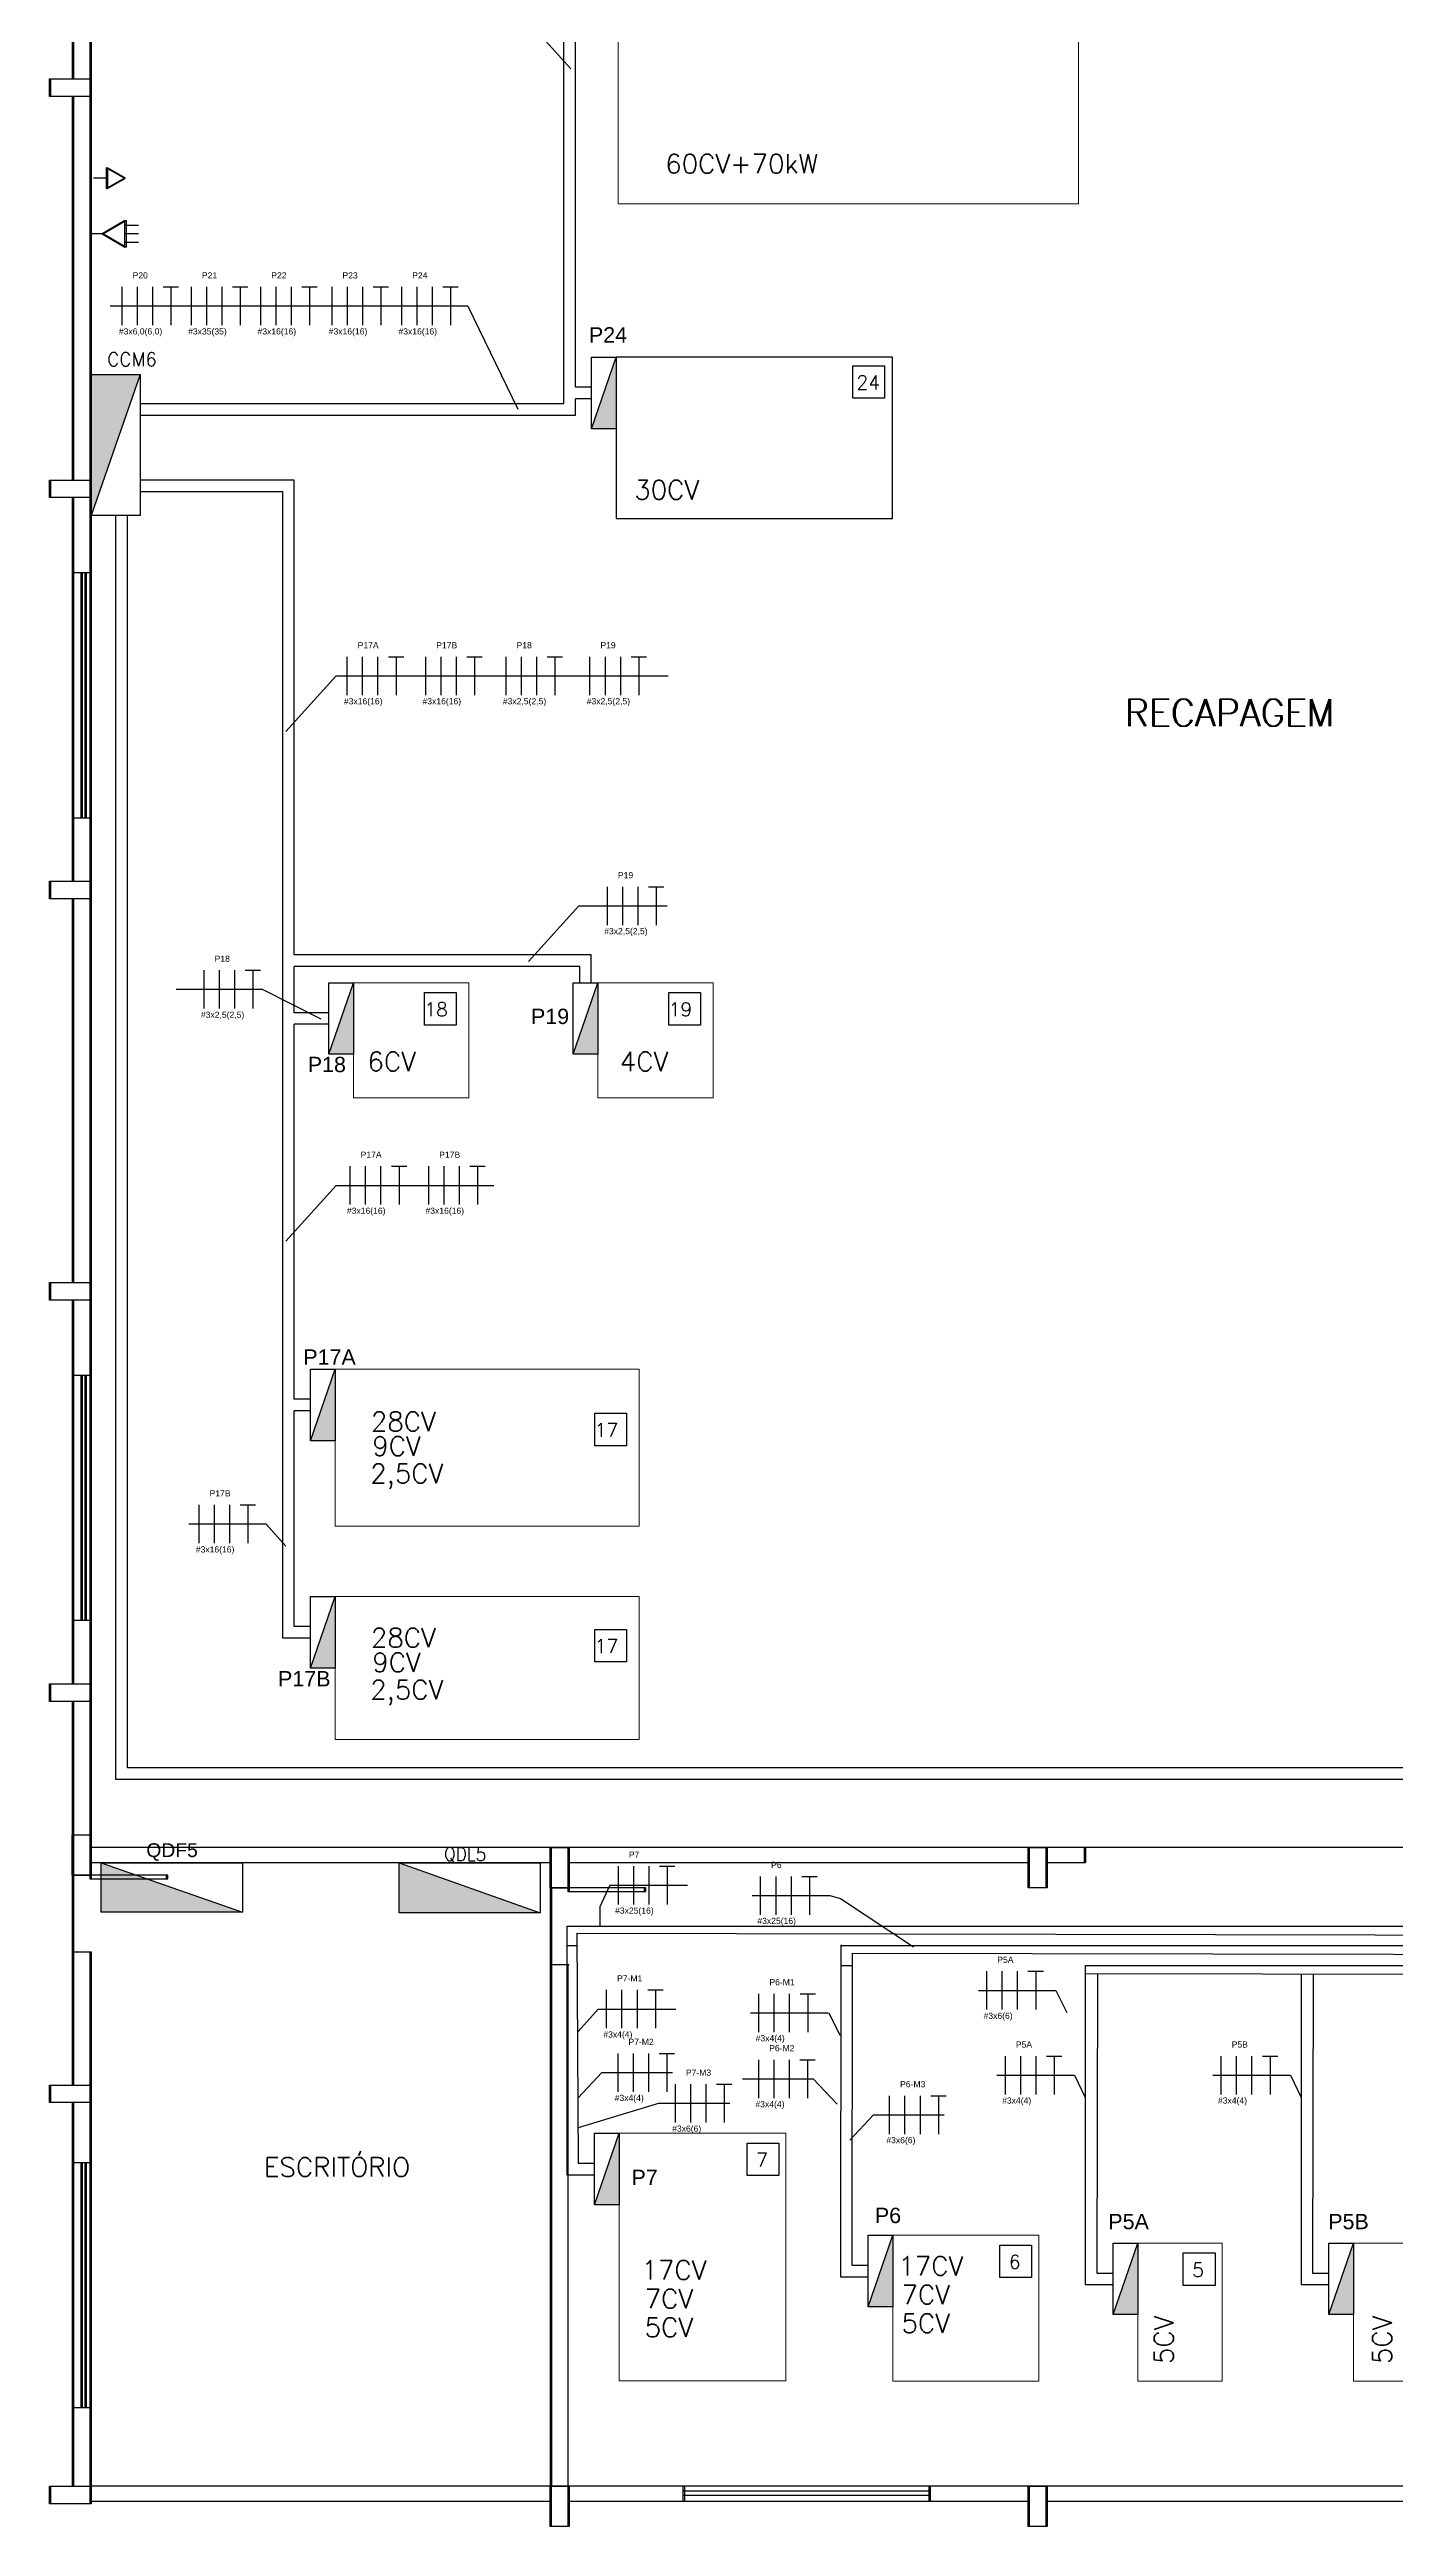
# Model space of a CAD drawing. Extents: x -646 to 641, y -139 to 322.
# Drawn here: x 224.07 to 241.61, y 140.77 to 173.05 of the extents above; entities that cross this region are included whole.
import ezdxf

# ---------------------------------------------------------------- set-up
doc = ezdxf.new("R2010")
doc.units = 0
doc.header["$MEASUREMENT"] = 0
for name, color, linetype in [('_ARQ', 5, 'Continuous'), ('_ARQ-TEXTO', 4, 'Continuous'), ('_COTAS', 4, 'Continuous'), ('_ELT-ELETROCALHAS', 1, 'Continuous'), ('_ELT-MAQUINAS-TEXTO', 4, 'Continuous'), ('_ELT-MÁQUINAS', 3, 'Continuous'), ('_ELT-PONTO', 2, 'Continuous'), ('_ELT-PONTO-TEXTO', 4, 'Continuous'), ('_ELT_ELETRODUTOS', 6, 'Continuous'), ('ELET_FIAÇÃO', 1, 'Continuous')]:
    doc.layers.add(name, color=color, linetype=linetype)
doc.styles.add('ARIAL', font='arial.ttf')
doc.styles.add('textstyle3', font='romans')
doc.styles.add('textstyle4', font='arial.ttf')
doc.styles.add('textstyle6', font='Standard')

# ---------------------------------------------------------------- blocks, each defined once
blk = doc.blocks.new('TOM_Trif_Baixa')
at = {"layer": '_ELT-PONTO'}
for p, q in [((-0.619, 0.111), (-0.459, 0.111)), ((-0.619, 0), (-0.459, 0)), ((-0.16, 0), (0, 0)), ((-0.619, -0.111), (-0.459, -0.111))]:
    blk.add_line(p, q, dxfattribs=at)
blk.add_lwpolyline([(-0.16, 0), (-0.459, 0.172), (-0.459, -0.172)], close=True, dxfattribs=at)
blk = doc.blocks.new('TOM_Monof_baixa')
at = {"layer": '_ELT-PONTO'}
for p, q in [((0.166, 0), (0, 0)), ((0.399, 0), (0.166, 0.135)), ((0.166, 0.135), (0.166, -0.135)), ((0.166, -0.135), (0.399, 0))]:
    blk.add_line(p, q, dxfattribs=at)
blk = doc.blocks.new('FIACAO_LAMP_ELETRO_3FT')
at = {"layer": 'ELET_FIAÇÃO', "color": 4, "linetype": 'Continuous'}
for p, q in [((0, -0.25), (0, 0.25)), ((0.2, -0.25), (0.2, 0.25)), ((0.4, -0.25), (0.4, 0.25)), ((0.536, 0.25), (0.736, 0.25)), ((0.636, 0.25), (0.636, -0.25))]:
    blk.add_line(p, q, dxfattribs=at)
at = {"layer": 'ELET_FIAÇÃO', "color": 4, "linetype": 'Continuous', "style": 'textstyle4'}
for tag, p in [('C', (0.136, 0.36)), ('B', (-0.043, -0.37))]:
    blk.add_attdef(tag, p, '', height=0.08, dxfattribs=at)

msp = doc.modelspace()

# ---------------------------------------------------------------- hatches: boundary and pattern name
at = {"layer": '_ELT-PONTO', "linetype": 'Continuous'}
h = msp.add_hatch(color=256, dxfattribs=at)
h.dxf.hatch_style = 1
h.paths.add_polyline_path([(231.455, 169.038), (231.133, 168.106), (231.455, 168.106)])
at = {"layer": '_ELT-PONTO', "linetype": 'Continuous', "transparency": 33554687}
msp.add_hatch(color=256, dxfattribs=at).paths.add_polyline_path([(224.611, 166.975), (225.248, 168.815), (224.611, 168.815)], flags=0)
at = {"layer": '_ELT-PONTO', "linetype": 'Continuous'}
h = msp.add_hatch(color=256, dxfattribs=at)
h.dxf.hatch_style = 1
h.paths.add_polyline_path([(228.032, 160.887), (227.709, 159.955), (228.032, 159.955)])
h = msp.add_hatch(color=256, dxfattribs=at)
h.dxf.hatch_style = 1
h.paths.add_polyline_path([(231.216, 160.887), (230.893, 159.955), (231.216, 159.955)])
h = msp.add_hatch(color=256, dxfattribs=at)
h.dxf.hatch_style = 1
h.paths.add_polyline_path([(227.791, 155.851), (227.469, 154.919), (227.791, 154.919)])
h = msp.add_hatch(color=256, dxfattribs=at)
h.dxf.hatch_style = 1
h.paths.add_polyline_path([(227.791, 152.888), (227.469, 151.956), (227.791, 151.956)])
at = {"layer": '_ELT-PONTO', "linetype": 'Continuous', "transparency": 33554687}
for points in [[(226.583, 148.776), (224.743, 149.416), (224.743, 148.776)], [(230.463, 148.766), (228.623, 149.406), (228.623, 148.766)]]:
    msp.add_hatch(color=256, dxfattribs=at).paths.add_polyline_path(points)
at = {"layer": '_ELT-PONTO'}
h = msp.add_hatch(color=256, dxfattribs=at)
h.dxf.hatch_style = 1
h.paths.add_polyline_path([(231.493, 145.894), (231.171, 144.962), (231.493, 144.962)])
h = msp.add_hatch(color=256, dxfattribs=at)
h.dxf.hatch_style = 1
h.paths.add_polyline_path([(235.06, 144.562), (234.738, 143.631), (235.06, 143.631)])
h.paths.add_polyline_path([(238.25, 144.46), (237.928, 143.529), (238.25, 143.529)])
h = msp.add_hatch(color=256, dxfattribs=at)
h.dxf.hatch_style = 1
h.paths.add_polyline_path([(241.063, 144.46), (240.741, 143.529), (241.063, 143.529)])

# ---------------------------------------------------------------- linework, layer by layer
at = {"layer": '_ARQ', "linetype": 'Continuous'}
for p, q in [((224.593, 185.821), (224.593, 149.257)), ((224.611, 185.821), (224.611, 149.257)), ((237.55, 149.618), (237.55, 149.418)), ((237.568, 149.618), (237.568, 149.418)), ((224.364, 149.257), (224.593, 149.257)), ((224.382, 149.257), (224.611, 149.257)), ((230.593, 149.093), (230.593, 141.293)), ((230.593, 149.093), (230.822, 149.093)), ((230.611, 149.093), (230.611, 141.293)), ((230.611, 149.093), (230.84, 149.093)), ((224.364, 148.257), (224.593, 148.257)), ((224.382, 148.257), (224.611, 148.257)), ((224.593, 148.257), (224.593, 141.293)), ((224.611, 148.257), (224.611, 141.293)), ((230.593, 148.093), (230.822, 148.093)), ((230.611, 148.093), (230.84, 148.093)), ((230.822, 148.093), (230.822, 141.293))]:
    msp.add_line(p, q, dxfattribs=at)
at = {"layer": '_ARQ'}
for p, q in [((224.364, 177.668), (224.364, 172.668)), ((224.382, 177.668), (224.382, 172.668)), ((224.364, 172.439), (224.364, 167.439)), ((224.382, 172.439), (224.382, 167.439)), ((224.364, 167.21), (224.364, 162.21)), ((224.382, 167.21), (224.382, 162.21)), ((224.39, 166.233), (224.593, 166.233)), ((224.408, 166.233), (224.611, 166.233)), ((224.475, 166.233), (224.475, 163.036)), ((224.493, 166.233), (224.493, 163.036)), ((224.528, 166.233), (224.528, 163.036)), ((224.546, 166.233), (224.546, 163.036)), ((224.593, 163.033), (224.39, 163.033)), ((224.611, 163.033), (224.408, 163.033)), ((224.364, 161.981), (224.364, 156.981)), ((224.382, 161.981), (224.382, 156.981)), ((224.364, 156.752), (224.364, 151.752)), ((224.382, 156.752), (224.382, 151.752)), ((224.39, 155.775), (224.593, 155.775)), ((224.408, 155.775), (224.611, 155.775)), ((224.475, 155.775), (224.475, 152.578)), ((224.493, 155.775), (224.493, 152.578)), ((224.528, 155.775), (224.528, 152.578)), ((224.546, 155.775), (224.546, 152.578)), ((224.593, 152.575), (224.39, 152.575)), ((224.611, 152.575), (224.408, 152.575)), ((224.364, 151.522), (224.364, 146.522)), ((224.382, 151.522), (224.382, 146.522)), ((267.966, 149.618), (224.593, 149.618)), ((267.984, 149.618), (224.611, 149.618)), ((230.593, 149.418), (224.593, 149.418)), ((230.611, 149.418), (224.611, 149.418)), ((236.822, 149.418), (230.822, 149.418)), ((236.84, 149.418), (230.84, 149.418)), ((237.55, 149.418), (237.052, 149.418)), ((237.568, 149.418), (237.07, 149.418)), ((224.364, 146.293), (224.364, 141.293)), ((224.382, 146.293), (224.382, 141.293)), ((224.39, 145.514), (224.593, 145.514)), ((224.408, 145.514), (224.611, 145.514)), ((224.475, 145.514), (224.475, 142.317)), ((224.493, 145.514), (224.493, 142.317)), ((224.528, 145.514), (224.528, 142.317)), ((224.546, 145.514), (224.546, 142.317)), ((224.593, 142.314), (224.39, 142.314)), ((224.611, 142.314), (224.408, 142.314)), ((277.768, 141.293), (224.593, 141.293)), ((230.593, 141.093), (224.593, 141.093)), ((277.786, 141.293), (224.611, 141.293)), ((230.611, 141.093), (224.611, 141.093)), ((236.822, 141.093), (230.822, 141.093)), ((236.84, 141.093), (230.84, 141.093)), ((232.328, 141.093), (232.328, 141.296)), ((232.328, 141.231), (235.526, 141.231)), ((232.328, 141.178), (235.526, 141.178)), ((232.346, 141.093), (232.346, 141.296)), ((232.346, 141.231), (235.544, 141.231)), ((232.346, 141.178), (235.544, 141.178)), ((235.528, 141.296), (235.528, 141.093)), ((235.546, 141.296), (235.546, 141.093)), ((243.052, 141.093), (237.052, 141.093)), ((243.07, 141.093), (237.07, 141.093))]:
    msp.add_line(p, q, dxfattribs=at)
for points in [[(224.069, 172.668), (224.593, 172.668), (224.593, 172.439), (224.069, 172.439)], [(224.087, 172.668), (224.611, 172.668), (224.611, 172.439), (224.087, 172.439)], [(224.069, 167.439), (224.593, 167.439), (224.593, 167.21), (224.069, 167.21)], [(224.087, 167.439), (224.611, 167.439), (224.611, 167.21), (224.087, 167.21)], [(224.069, 162.21), (224.593, 162.21), (224.593, 161.981), (224.069, 161.981)], [(224.087, 162.21), (224.611, 162.21), (224.611, 161.981), (224.087, 161.981)], [(224.069, 156.981), (224.593, 156.981), (224.593, 156.752), (224.069, 156.752)], [(224.087, 156.981), (224.611, 156.981), (224.611, 156.752), (224.087, 156.752)], [(224.069, 151.752), (224.593, 151.752), (224.593, 151.522), (224.069, 151.522)], [(224.087, 151.752), (224.611, 151.752), (224.611, 151.522), (224.087, 151.522)], [(224.593, 149.782), (224.593, 149.257), (224.364, 149.257), (224.364, 149.782)], [(224.611, 149.782), (224.611, 149.257), (224.382, 149.257), (224.382, 149.782)], [(230.822, 149.618), (230.822, 149.093), (230.593, 149.093), (230.593, 149.618)], [(230.84, 149.618), (230.84, 149.093), (230.611, 149.093), (230.611, 149.618)], [(237.052, 149.618), (237.052, 149.093), (236.822, 149.093), (236.822, 149.618)], [(237.07, 149.618), (237.07, 149.093), (236.84, 149.093), (236.84, 149.618)], [(224.069, 146.522), (224.593, 146.522), (224.593, 146.293), (224.069, 146.293)], [(224.087, 146.522), (224.611, 146.522), (224.611, 146.293), (224.087, 146.293)], [(224.069, 141.293), (224.593, 141.293), (224.593, 141.064), (224.069, 141.064)], [(224.087, 141.293), (224.611, 141.293), (224.611, 141.064), (224.087, 141.064)], [(230.822, 141.293), (230.822, 140.769), (230.593, 140.769), (230.593, 141.293)], [(230.84, 141.293), (230.84, 140.769), (230.611, 140.769), (230.611, 141.293)], [(237.052, 141.293), (237.052, 140.769), (236.822, 140.769), (236.822, 141.293)], [(237.07, 141.293), (237.07, 140.769), (236.84, 140.769), (236.84, 141.293)]]:
    msp.add_lwpolyline(points, close=True, dxfattribs=at)
at = {"layer": '_ARQ', "linetype": 'Continuous'}
for points in [[(225.593, 149.257), (224.593, 149.257), (224.593, 149.207), (225.593, 149.207)], [(225.611, 149.257), (224.611, 149.257), (224.611, 149.207), (225.611, 149.207)], [(231.822, 149.093), (230.822, 149.093), (230.822, 149.043), (231.822, 149.043)], [(231.84, 149.093), (230.84, 149.093), (230.84, 149.043), (231.84, 149.043)]]:
    msp.add_lwpolyline(points, close=True, dxfattribs=at)
at = {"layer": '_ELT-ELETROCALHAS', "color": 32, "true_color": 0xcd6928}
for points in [[(225.248, 168.435), (230.771, 168.435), (230.771, 181.27)], [(230.921, 168.647), (230.921, 175.097)], [(231.133, 168.647), (230.921, 168.647)], [(225.248, 168.285), (230.921, 168.285), (230.921, 168.497)], [(231.133, 168.497), (230.921, 168.497)], [(227.257, 161.249), (227.257, 167.435), (225.248, 167.435)], [(227.257, 152.347), (227.107, 152.347), (227.107, 167.285), (225.248, 167.285)], [(231.129, 161.099), (231.129, 161.249), (227.257, 161.249)], [(230.979, 161.099), (227.257, 161.099)], [(227.257, 160.496), (227.257, 161.099)], [(230.979, 160.887), (230.979, 161.099)], [(231.129, 160.887), (231.129, 161.099)], [(227.709, 160.496), (227.257, 160.496)], [(227.709, 160.346), (227.257, 160.346)], [(227.257, 155.46), (227.257, 160.346)], [(227.469, 155.46), (227.257, 155.46)], [(227.469, 155.31), (227.257, 155.31)], [(227.257, 152.497), (227.257, 155.31)], [(227.469, 152.497), (227.257, 152.497)], [(227.469, 152.347), (227.257, 152.347)], [(230.809, 148.591), (259.922, 148.591)], [(230.809, 148.591), (230.809, 145.353), (231.171, 145.353)], [(230.94, 148.5), (230.959, 145.503), (231.171, 145.503)], [(230.94, 148.5), (260.072, 148.442)], [(230.809, 148.34), (230.941, 148.34)], [(230.94, 148.249), (230.942, 148.249)], [(234.379, 148.347), (234.376, 144.022), (234.738, 144.022)], [(234.376, 148.34), (260.231, 148.34)], [(234.376, 148.242), (234.379, 148.242)], [(234.527, 148.242), (234.526, 144.172), (234.738, 144.172)], [(234.527, 148.242), (260.381, 148.191)], [(230.809, 147.9), (230.822, 147.9)], [(234.376, 148.079), (234.527, 148.079)], [(237.566, 148.079), (237.566, 143.92), (237.928, 143.92)], [(237.566, 148.079), (260.574, 148.079)], [(237.566, 147.975), (260.724, 147.93)], [(237.724, 147.975), (237.716, 144.07), (237.928, 144.07)], [(240.379, 147.97), (240.379, 143.92), (240.741, 143.92)], [(240.537, 147.969), (240.529, 144.07), (240.741, 144.07)]]:
    msp.add_lwpolyline(points, dxfattribs=at)
at = {"layer": '_ELT-ELETROCALHAS', "color": 254, "true_color": 0xfeeab9}
for points in [[(248.108, 150.504), (224.934, 150.504), (224.934, 166.975)], [(248.108, 150.654), (225.084, 150.654), (225.084, 166.975)]]:
    msp.add_lwpolyline(points, dxfattribs=at)
at = {"layer": '_ELT-MAQUINAS-TEXTO'}
for points in [[(234.538, 168.929), (234.951, 168.929), (234.951, 168.507), (234.538, 168.507)], [(228.955, 160.759), (229.368, 160.759), (229.368, 160.336), (228.955, 160.336)], [(232.139, 160.759), (232.551, 160.759), (232.551, 160.336), (232.139, 160.336)], [(231.174, 155.277), (231.587, 155.277), (231.587, 154.854), (231.174, 154.854)], [(231.174, 152.459), (231.587, 152.459), (231.587, 152.037), (231.174, 152.037)], [(233.161, 145.766), (233.574, 145.766), (233.574, 145.343), (233.161, 145.343)], [(236.455, 144.435), (236.867, 144.435), (236.867, 144.013), (236.455, 144.013)], [(238.844, 144.333), (239.257, 144.333), (239.257, 143.91), (238.844, 143.91)]]:
    msp.add_lwpolyline(points, close=True, dxfattribs=at)
at = {"layer": '_ELT-MÁQUINAS', "color": 4, "lineweight": 0}
for points in [[(231.477, 175.638), (237.477, 175.638), (237.477, 171.038), (231.477, 171.038)], [(228.032, 159.387), (229.532, 159.387), (229.532, 160.887), (228.032, 160.887)], [(231.216, 159.387), (232.716, 159.387), (232.716, 160.887), (231.216, 160.887)], [(227.791, 153.804), (231.751, 153.804), (231.751, 155.851), (227.791, 155.851)], [(227.791, 151.024), (231.751, 151.024), (231.751, 152.888), (227.791, 152.888)], [(231.493, 145.894), (233.666, 145.894), (233.666, 142.666), (231.493, 142.666)], [(235.06, 142.663), (236.96, 142.663), (236.96, 144.563), (235.06, 144.563)], [(238.25, 144.461), (239.35, 144.461), (239.35, 142.661), (238.25, 142.661)], [(241.063, 144.461), (242.163, 144.461), (242.163, 142.661), (241.063, 142.661)]]:
    msp.add_lwpolyline(points, close=True, dxfattribs=at)
at = {"layer": '_ELT-MÁQUINAS', "color": 4}
msp.add_lwpolyline([(231.455, 166.938), (235.055, 166.938), (235.055, 169.038), (231.455, 169.038)], close=True, dxfattribs=at)
at = {"layer": '_ELT-PONTO', "linetype": 'Continuous'}
for p, q in [((231.133, 168.106), (231.455, 169.038)), ((225.248, 168.815), (224.611, 166.975)), ((227.709, 159.955), (228.032, 160.887)), ((230.893, 159.955), (231.216, 160.887)), ((227.469, 154.919), (227.791, 155.851)), ((227.469, 151.956), (227.791, 152.888)), ((224.743, 149.416), (226.583, 148.776)), ((228.623, 149.416), (230.463, 148.766)), ((231.171, 144.962), (231.493, 145.894)), ((234.738, 143.631), (235.06, 144.563)), ((237.928, 143.529), (238.25, 144.461)), ((240.741, 143.529), (241.063, 144.461))]:
    msp.add_line(p, q, dxfattribs=at)
for points in [[(231.455, 168.106), (231.133, 168.106), (231.133, 169.038), (231.455, 169.038)], [(224.611, 168.815), (225.248, 168.815), (225.248, 166.975), (224.611, 166.975)], [(228.032, 159.955), (227.709, 159.955), (227.709, 160.887), (228.032, 160.887)], [(231.216, 159.955), (230.893, 159.955), (230.893, 160.887), (231.216, 160.887)], [(227.791, 154.919), (227.469, 154.919), (227.469, 155.851), (227.791, 155.851)], [(227.791, 151.956), (227.469, 151.956), (227.469, 152.888), (227.791, 152.888)], [(224.743, 148.776), (224.743, 149.416), (226.583, 149.416), (226.583, 148.776)], [(228.623, 148.766), (228.623, 149.416), (230.463, 149.416), (230.463, 148.766)], [(231.493, 144.962), (231.171, 144.962), (231.171, 145.894), (231.493, 145.894)], [(235.06, 143.631), (234.738, 143.631), (234.738, 144.563), (235.06, 144.563)], [(238.25, 143.529), (237.928, 143.529), (237.928, 144.461), (238.25, 144.461)], [(241.063, 143.529), (240.741, 143.529), (240.741, 144.461), (241.063, 144.461)]]:
    msp.add_lwpolyline(points, close=True, dxfattribs=at)
at = {"layer": 'ELET_FIAÇÃO', "color": 7}
for p, q in [((231.267, 146.684), (232.187, 146.684)), ((233.101, 146.602), (234.021, 146.602)), ((232.016, 146.284), (232.936, 146.284)), ((234.807, 146.133), (235.727, 146.133))]:
    msp.add_line(p, q, dxfattribs=at)
at = {"layer": 'ELET_FIAÇÃO', "color": 7, "linetype": 'Continuous'}
for points in [[(230.208, 173.524), (230.862, 172.798)], [(229.518, 169.706), (224.861, 169.706)], [(229.518, 169.706), (230.171, 168.364)], [(227.803, 164.886), (227.149, 164.16)], [(227.803, 164.886), (232.131, 164.886)], [(230.965, 161.889), (230.311, 161.163)], [(230.965, 161.889), (232.116, 161.889)], [(226.848, 160.8), (225.72, 160.8)], [(226.848, 160.8), (227.606, 160.416)], [(227.803, 158.246), (227.149, 157.52)], [(227.803, 158.246), (229.857, 158.246)], [(226.89, 153.832), (225.884, 153.832)], [(226.89, 153.832), (227.15, 153.543)], [(234.236, 148.991), (234.376, 148.951), (235.328, 148.321)], [(237.184, 147.755), (237.324, 147.465)], [(231.219, 147.511), (230.959, 147.221)], [(234.226, 147.462), (234.366, 147.172)], [(237.426, 146.65), (237.566, 146.36)], [(240.239, 146.65), (240.379, 146.36)]]:
    msp.add_lwpolyline(points, dxfattribs=at)
at = {"layer": 'ELET_FIAÇÃO', "color": 7}
for points in [[(231.372, 149.125), (231.241, 148.845), (231.241, 148.591)], [(231.372, 149.125), (232.382, 149.125)], [(233.226, 148.991), (234.236, 148.991)], [(236.174, 147.755), (237.184, 147.755)], [(231.219, 147.511), (232.229, 147.511)], [(233.204, 147.462), (234.214, 147.462)], [(231.267, 146.684), (230.957, 146.354)], [(234.021, 146.602), (234.331, 146.272)], [(236.416, 146.65), (237.426, 146.65)], [(239.229, 146.65), (240.239, 146.65)], [(232.016, 146.284), (230.959, 145.962)], [(234.807, 146.133), (234.497, 145.803)]]:
    msp.add_lwpolyline(points, dxfattribs=at)

# ---------------------------------------------------------------- block references
at = {"layer": '_COTAS', "linetype": 'Continuous'}
for p in [(224.642, 171.372), (224.66, 171.372)]:
    msp.add_blockref('TOM_Monof_baixa', p, dxfattribs=at)
at = {"layer": '_COTAS', "linetype": 'Continuous', "rotation": 180}
for p in [(224.593, 170.647), (224.611, 170.647)]:
    msp.add_blockref('TOM_Trif_Baixa', p, dxfattribs=at)
at = {"layer": '_ELT_ELETRODUTOS', "color": 116, "true_color": 0x136734}
for p, values in [((225.015, 169.706), {'B': '#3x6,0(6,0)', 'C': 'P20'}), ((225.918, 169.706), {'B': '#3x35(35)', 'C': 'P21'}), ((226.822, 169.706), {'B': '#3x16(16)', 'C': 'P22'}), ((227.75, 169.706), {'B': '#3x16(16)', 'C': 'P23'}), ((228.659, 169.706), {'B': '#3x16(16)', 'C': 'P24'}), ((227.948, 164.886), {'B': '#3x16(16)', 'C': 'P17A'}), ((228.972, 164.886), {'B': '#3x16(16)', 'C': 'P17B'}), ((230.019, 164.886), {'B': '#3x2,5(2,5)', 'C': 'P18'}), ((231.112, 164.886), {'B': '#3x2,5(2,5)', 'C': 'P19'}), ((231.34, 161.889), {'B': '#3x2,5(2,5)', 'C': 'P19'}), ((226.084, 160.8), {'B': '#3x2,5(2,5)', 'C': 'P18'}), ((227.987, 158.246), {'B': '#3x16(16)', 'C': 'P17A'}), ((229.011, 158.246), {'B': '#3x16(16)', 'C': 'P17B'}), ((226.018, 153.832), {'B': '#3x16(16)', 'C': 'P17B'})]:
    msp.add_blockref('FIACAO_LAMP_ELETRO_3FT', p, dxfattribs=at).add_auto_attribs(values)
at = {"layer": '_ELT_ELETRODUTOS', "color": 116}
ref = msp.add_blockref('FIACAO_LAMP_ELETRO_3FT', (231.482, 149.125), dxfattribs=at)
ref.add_attrib('C', 'P7', (231.618, 149.485), dxfattribs={"layer": 'ELET_FIAÇÃO', "color": 4, "height": 0.08, "style": 'textstyle4'})
ref.add_attrib('B', '#3x25(16)', (231.439, 148.755), dxfattribs={"layer": 'ELET_FIAÇÃO', "color": 4, "height": 0.08, "style": 'textstyle4'})
ref = msp.add_blockref('FIACAO_LAMP_ELETRO_3FT', (233.336, 148.991), dxfattribs=at)
ref.add_attrib('C', 'P6', (233.472, 149.351), dxfattribs={"layer": 'ELET_FIAÇÃO', "color": 4, "height": 0.08, "style": 'textstyle4'})
ref.add_attrib('B', '#3x25(16)', (233.293, 148.621), dxfattribs={"layer": 'ELET_FIAÇÃO', "color": 4, "height": 0.08, "style": 'textstyle4'})
ref = msp.add_blockref('FIACAO_LAMP_ELETRO_3FT', (236.284, 147.755), dxfattribs=at)
ref.add_attrib('C', 'P5A', (236.42, 148.114), dxfattribs={"layer": 'ELET_FIAÇÃO', "color": 4, "height": 0.08, "style": 'textstyle4'})
ref.add_attrib('B', '#3x6(6)', (236.241, 147.384), dxfattribs={"layer": 'ELET_FIAÇÃO', "color": 4, "height": 0.08, "style": 'textstyle4'})
ref = msp.add_blockref('FIACAO_LAMP_ELETRO_3FT', (231.329, 147.511), dxfattribs=at)
ref.add_attrib('C', 'P7-M1', (231.465, 147.871), dxfattribs={"layer": 'ELET_FIAÇÃO', "color": 4, "height": 0.08, "style": 'textstyle4'})
ref.add_attrib('B', '#3x4(4)', (231.286, 147.141), dxfattribs={"layer": 'ELET_FIAÇÃO', "color": 4, "height": 0.08, "style": 'textstyle4'})
ref = msp.add_blockref('FIACAO_LAMP_ELETRO_3FT', (233.314, 147.462), dxfattribs=at)
ref.add_attrib('C', 'P6-M1', (233.45, 147.822), dxfattribs={"layer": 'ELET_FIAÇÃO', "color": 4, "height": 0.08, "style": 'textstyle4'})
ref.add_attrib('B', '#3x4(4)', (233.271, 147.092), dxfattribs={"layer": 'ELET_FIAÇÃO', "color": 4, "height": 0.08, "style": 'textstyle4'})
ref = msp.add_blockref('FIACAO_LAMP_ELETRO_3FT', (231.477, 146.684), dxfattribs=at)
ref.add_attrib('C', 'P7-M2', (231.613, 147.044), dxfattribs={"layer": 'ELET_FIAÇÃO', "color": 4, "height": 0.08, "style": 'textstyle4'})
ref.add_attrib('B', '#3x4(4)', (231.434, 146.314), dxfattribs={"layer": 'ELET_FIAÇÃO', "color": 4, "height": 0.08, "style": 'textstyle4'})
ref = msp.add_blockref('FIACAO_LAMP_ELETRO_3FT', (233.311, 146.602), dxfattribs=at)
ref.add_attrib('C', 'P6-M2', (233.447, 146.962), dxfattribs={"layer": 'ELET_FIAÇÃO', "color": 4, "height": 0.08, "style": 'textstyle4'})
ref.add_attrib('B', '#3x4(4)', (233.268, 146.232), dxfattribs={"layer": 'ELET_FIAÇÃO', "color": 4, "height": 0.08, "style": 'textstyle4'})
ref = msp.add_blockref('FIACAO_LAMP_ELETRO_3FT', (236.526, 146.65), dxfattribs=at)
ref.add_attrib('C', 'P5A', (236.662, 147.01), dxfattribs={"layer": 'ELET_FIAÇÃO', "color": 4, "height": 0.08, "style": 'textstyle4'})
ref.add_attrib('B', '#3x4(4)', (236.483, 146.28), dxfattribs={"layer": 'ELET_FIAÇÃO', "color": 4, "height": 0.08, "style": 'textstyle4'})
ref = msp.add_blockref('FIACAO_LAMP_ELETRO_3FT', (239.339, 146.65), dxfattribs=at)
ref.add_attrib('C', 'P5B', (239.475, 147.01), dxfattribs={"layer": 'ELET_FIAÇÃO', "color": 4, "height": 0.08, "style": 'textstyle4'})
ref.add_attrib('B', '#3x4(4)', (239.296, 146.28), dxfattribs={"layer": 'ELET_FIAÇÃO', "color": 4, "height": 0.08, "style": 'textstyle4'})
ref = msp.add_blockref('FIACAO_LAMP_ELETRO_3FT', (232.226, 146.284), dxfattribs=at)
ref.add_attrib('C', 'P7-M3', (232.362, 146.644), dxfattribs={"layer": 'ELET_FIAÇÃO', "color": 4, "height": 0.08, "style": 'textstyle4'})
ref.add_attrib('B', '#3x6(6)', (232.183, 145.914), dxfattribs={"layer": 'ELET_FIAÇÃO', "color": 4, "height": 0.08, "style": 'textstyle4'})
ref = msp.add_blockref('FIACAO_LAMP_ELETRO_3FT', (235.017, 146.133), dxfattribs=at)
ref.add_attrib('C', 'P6-M3', (235.153, 146.493), dxfattribs={"layer": 'ELET_FIAÇÃO', "color": 4, "height": 0.08, "style": 'textstyle4'})
ref.add_attrib('B', '#3x6(6)', (234.974, 145.763), dxfattribs={"layer": 'ELET_FIAÇÃO', "color": 4, "height": 0.08, "style": 'textstyle4'})

# ---------------------------------------------------------------- texts
at = {"layer": '_ARQ-TEXTO', "style": 'textstyle3'}
for s, height, p in [('RECAPAGEM', 0.35, (238.073, 164.231)), ('RECAPAGEM', 0.35, (238.091, 164.231)), ('ESCRITÓRIO', 0.25, (226.862, 145.328))]:
    msp.add_text(s, height=height, dxfattribs=at).set_placement(p)
at = {"layer": '_ELT-MAQUINAS-TEXTO', "style": 'textstyle3'}
for s, height, p in [('60CV+70kW', 0.25, (232.093, 171.436)), ('24', 0.18, (234.584, 168.62)), ('30CV', 0.25, (231.689, 167.187)), ('18', 0.18, (228.951, 160.45)), ('19', 0.18, (232.135, 160.45)), ('6CV', 0.25, (228.212, 159.736)), ('4CV', 0.25, (231.501, 159.736)), ('28CV', 0.25, (228.257, 155.043)), ('9CV', 0.25, (228.275, 154.723)), ('17', 0.18, (231.171, 154.968)), ('2,5CV', 0.25, (228.248, 154.366)), ('28CV', 0.25, (228.257, 152.226)), ('9CV', 0.25, (228.275, 151.905)), ('17', 0.18, (231.171, 152.151)), ('2,5CV', 0.25, (228.248, 151.549)), ('7', 0.18, (233.276, 145.457)), ('6', 0.18, (236.57, 144.126)), ('17CV', 0.25, (231.784, 143.986)), ('17CV', 0.25, (235.131, 144.039)), ('5', 0.18, (238.959, 144.024)), ('7CV', 0.25, (231.825, 143.612)), ('7CV', 0.25, (235.172, 143.665)), ('5CV', 0.25, (231.825, 143.239)), ('5CV', 0.25, (235.172, 143.292))]:
    msp.add_text(s, height=height, dxfattribs=at).set_placement(p)
for p in [(238.715, 142.885), (241.56, 142.885)]:
    msp.add_text('5CV', height=0.25, rotation=90, dxfattribs=at).set_placement(p)
at = {"layer": '_ELT-PONTO-TEXTO'}
for s, style, p in [('CCM6', 'textstyle3', (224.82, 168.923)), ('QDL5', 'textstyle6', (229.21, 149.443))]:
    msp.add_text(s, height=0.176, dxfattribs=dict(at, style=style)).set_placement(p)
at = {"layer": '_ELT-PONTO-TEXTO', "linetype": 'Continuous', "char_height": 0.2, "attachment_point": 1, "style": 'ARIAL'}
for s, insert in [('P24', (231.098, 169.431)), ('P19', (230.343, 160.549)), ('P18', (227.434, 159.922)), ('P17A', (227.376, 156.109)), ('P17B', (227.047, 151.917)), ('P7', (231.653, 145.418)), ('P6', (234.825, 144.923)), ('P5A', (237.867, 144.843)), ('P5B', (240.733, 144.843))]:
    msp.add_mtext_dynamic_manual_height_columns(s, width=1.60642, gutter_width=4.242, heights=[0], dxfattribs=dict(at, insert=insert))
at = {"layer": '_ELT-PONTO-TEXTO', "linetype": 'Continuous', "insert": (225.33, 149.443), "char_height": 0.18, "width": 2, "attachment_point": 7, "style": 'textstyle4'}
msp.add_mtext('QDF5', dxfattribs=at)

doc.saveas('drawing.dxf')
